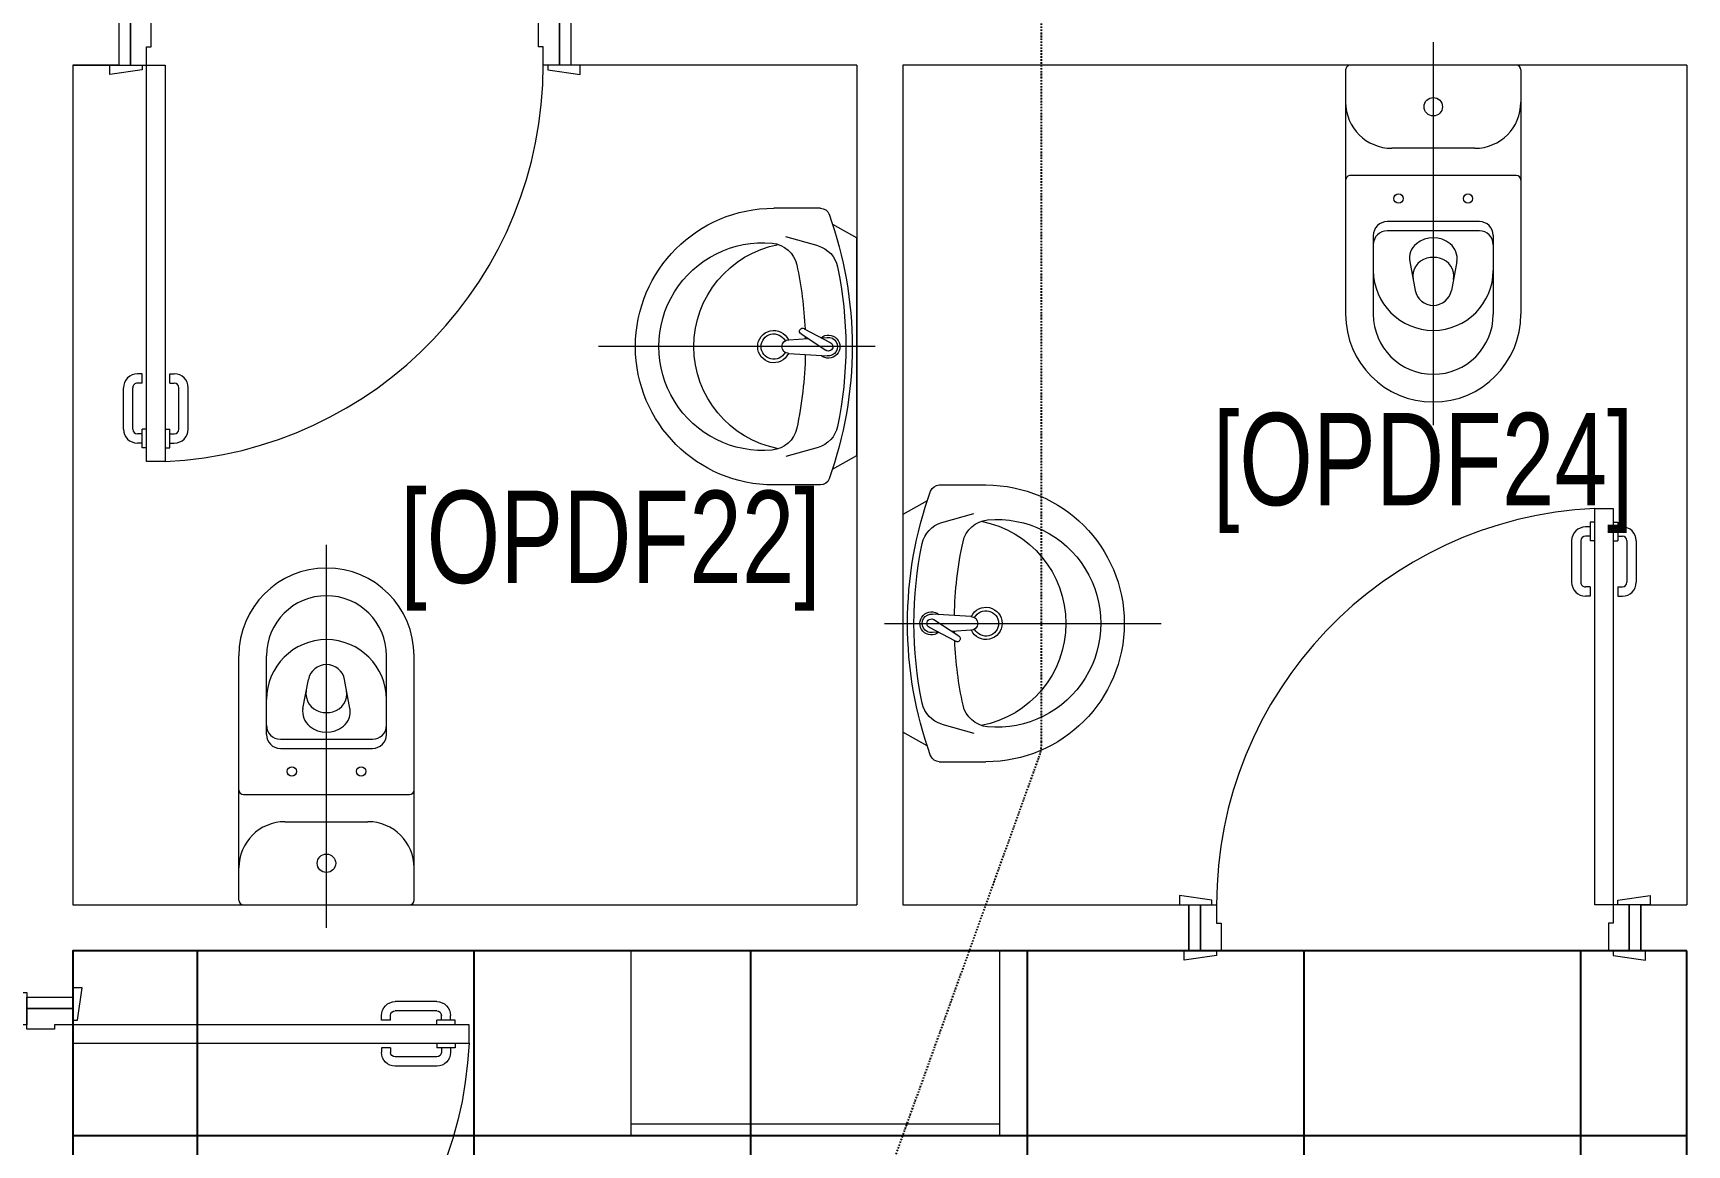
# Model space of a CAD drawing. Extents: x -12260 to 57327, y -29287 to 19916.
# Drawn here: x 25790 to 29376, y -9251 to -6840 of the extents above; entities that cross this region are included whole.
import ezdxf

# ---------------------------------------------------------------- set-up
doc = ezdxf.new("R2010")
doc.units = 0
doc.header["$LTSCALE"] = 0.25
doc.linetypes.add('DASHDOT', pattern=[25.4, 12.7, -6.35, 0, -6.35])
for name, color, linetype, lineweight in [('01-First Floor$0$72_EGR_BASE_TEXT', 252, 'Continuous', 5), ('01-First Floor$0$LOADING', 253, 'Continuous', 5), ('01-First Floor$0$SANIT', 250, 'Continuous', 5), ('01-First Floor$0$Walls', 251, 'Continuous', 5), ('01-First Floor$0$Wooden Joinery', 251, 'Continuous', 5), ('E-LITE-CLNG-CNDT', 6, 'DASHDOT', 35), ('F-ALRM-CLNG-CNDT', 51, 'DASHDOT', 25)]:
    doc.layers.add(name, color=color, linetype=linetype, lineweight=lineweight)
doc.layers.add('01-First Floor$0$FALSE CEILING', color=251, linetype='Continuous')
doc.styles.add('01-First Floor$0$X3G_ENTITY_9F38', font='swisscl.ttf', dxfattribs={"height": 0.2})

# ---------------------------------------------------------------- blocks, each defined once
blk = doc.blocks.new('01-First Floor$0$A$C72370EFE')
at = {"layer": '01-First Floor$0$Wooden Joinery'}
for p, q in [((-0.01, -0.03), (-0.01, -0.07)), ((0, -0.03), (-0.01, -0.03)), ((0.04, -0.03), (0.05, -0.03)), ((0.05, -0.03), (0.05, -0.07)), ((-0.05, -0.07), (-0.05, -0.16)), ((-0.03, -0.07), (-0.03, -0.16)), ((-0.01, -0.04), (-0.02, -0.04)), ((-0.01, -0.06), (-0.02, -0.06)), ((0, -0.07), (-0.01, -0.07)), ((0.04, -0.07), (0.05, -0.07)), ((0.05, -0.04), (0.06, -0.04)), ((0.05, -0.06), (0.06, -0.06)), ((0.07, -0.07), (0.07, -0.16)), ((0.09, -0.07), (0.09, -0.16)), ((-0.01, -0.17), (-0.02, -0.17)), ((-0.01, -0.17), (-0.01, -0.19)), ((0.05, -0.17), (0.06, -0.17)), ((0.05, -0.17), (0.05, -0.19)), ((-0.01, -0.19), (-0.02, -0.19)), ((0.05, -0.19), (0.06, -0.19))]:
    blk.add_line(p, q, dxfattribs=at)
for centre, radius, start, end in [((-0.02, -0.07), 0.03, 90, 180), ((-0.02, -0.07), 0.01, 90, 180), ((0.06, -0.07), 0.03, 0, 90), ((0.06, -0.07), 0.01, 0, 90), ((-0.02, -0.16), 0.03, 180, 270), ((-0.02, -0.16), 0.01, 180, 270), ((0.06, -0.16), 0.01, 270, 0), ((0.06, -0.16), 0.03, 270, 0)]:
    blk.add_arc(centre, radius, start, end, dxfattribs=at)
blk = doc.blocks.new('01-First Floor$0$A$C5DAD61B4')
at = {"layer": '01-First Floor$0$Wooden Joinery'}
for points in [[(80, 959.1), (80, 969.1), (10, 979.1), (10, 959.1)], [(940, 959.1), (940, 969.1), (1010, 979.1), (1010, 959.1)], [(70, 859.1), (70, 849.1), (0, 839.1), (0, 859.1)], [(120, 859.1), (120, 0), (80, 0), (80, 859.1)], [(950, 859.1), (950, 849.1), (1020, 839.1), (1020, 859.1)]]:
    blk.add_lwpolyline(points, close=True, dxfattribs=at)
for points in [[(45, 859.1), (45, 959.1), (20, 959.1), (20, 859.1), (45, 859.1)], [(45, 859.1), (80, 859.1), (80, 899.1), (90, 899.1), (90, 959.1), (45, 959.1), (45, 859.1)], [(975, 859.1), (940, 859.1), (940, 899.1), (930, 899.1), (930, 959.1), (975, 959.1), (975, 859.1)], [(975, 859.1), (975, 959.1), (1000, 959.1), (1000, 859.1), (975, 859.1)]]:
    blk.add_lwpolyline(points, dxfattribs=at)
blk.add_arc((80, 859.1), 860, 272.666, 0, dxfattribs=at)
at = {"layer": '01-First Floor$0$Wooden Joinery', "xscale": 999.9999999998854, "yscale": 999.9999999998854, "zscale": 999.9999999998854, "rotation": 180}
blk.add_blockref('01-First Floor$0$A$C72370EFE', (120, 0), dxfattribs=at)
blk = doc.blocks.new('01-First Floor$0$WC manta')
at = {"layer": '01-First Floor$0$SANIT'}
for p, q in [((-0.13, 0.18), (-0.13, -0.18)), ((-0.12, 0.19), (0.41, 0.19)), ((0.109, 0.18), (0.109, -0.18)), ((0.239, 0.13), (0.41, 0.13)), ((0.05, 0.09), (0.05, -0.09)), ((0.209, 0.1), (0.209, -0.1)), ((0.229, 0.1), (0.229, -0.1)), ((0.2955, 0.051), (0.3581, 0.0393)), ((-0.18, 0), (0.65, 0)), ((0.2955, -0.051), (0.3581, -0.0393)), ((0.239, -0.13), (0.41, -0.13)), ((-0.12, -0.19), (0.41, -0.19))]:
    blk.add_line(p, q, dxfattribs=at)
for centre, radius in [((0.159, 0.0752), 0.01), ((-0.04, 0), 0.02), ((0.159, -0.0753), 0.01)]:
    blk.add_circle(centre, radius, dxfattribs=at)
for centre, radius, start, end in [((-0.12, 0.18), 0.01, 90, 180), ((-0.05, 0.09), 0.1, 0, 90), ((0.119, 0.18), 0.01, 90, 180), ((0.41, 0), 0.19, 270, 90), ((0.239, 0.1), 0.03, 90, 180), ((0.259, 0.1), 0.03, 90, 180), ((0.3147, 0), 0.13, 270, 90), ((0.41, 0), 0.13, 270, 90), ((0.3029, 0), 0.0588, 141.525, 218.475), ((0.2882, 0.0117), 0.04, 79.4289, 141.525), ((0.3271, 0.0044), 0.04, 79.4289, 166.4176), ((0.3507, 0), 0.04, 280.5711, 79.4289), ((0.3454, 0), 0.0588, 166.4176, 193.5824), ((0.3271, -0.0044), 0.04, 193.5824, 280.5711), ((0.2882, -0.0117), 0.04, 218.475, 280.5711), ((-0.05, -0.09), 0.1, 270, 0), ((0.239, -0.1), 0.03, 180, 270), ((0.259, -0.1), 0.03, 180, 270), ((-0.12, -0.18), 0.01, 180, 270), ((0.119, -0.18), 0.01, 180, 270)]:
    blk.add_arc(centre, radius, start, end, dxfattribs=at)
blk = doc.blocks.new('01-First Floor$0$lav-manta 60')
at = {"layer": '01-First Floor$0$SANIT'}
for p, q in [((0, 0.04), (0, -0.56)), ((-0.2658, -0.0529), (-0.2358, 0)), ((-0.2358, 0), (0.2358, 0)), ((0.2658, -0.0529), (0.2358, 0)), ((-0.015, -0.1473), (-0.0199, -0.064)), ((0.0274, -0.121), (-0.0078, -0.0673)), ((0.0389, -0.1142), (0.0087, -0.0575)), ((0.0191, -0.077), (0.0199, -0.064)), ((-0.3, -0.0789), (-0.3, -0.18)), ((-0.2185, -0.0841), (-0.2383, -0.1537)), ((0.015, -0.1473), (0.0174, -0.1057)), ((0.2185, -0.0841), (0.2383, -0.1537)), ((0.3, -0.0789), (0.3, -0.18))]:
    blk.add_line(p, q, dxfattribs=at)
for centre, radius, start, end in [((0, -0.8557), 0.8457, 70.1771, 109.8229), ((0, -0.8696), 0.8457, 78.1914, 101.8086), ((-0.28, -0.0789), 0.02, 109.8229, 180), ((-0.1608, -0.1006), 0.06, 101.8086, 164.0794), ((0, -0.0617), 0.025, 320.7474, 220.368), ((0, -0.0617), 0.02, 353.2671, 186.682), ((0, -0.0617), 0.00966, 25.4127, 215.9577), ((0.1608, -0.1006), 0.06, 15.9206, 78.1914), ((0.28, -0.0789), 0.02, 0, 70.1771), ((-0.1645, -0.189), 0.06, 102.0883, 174.8142), ((0, -0.9572), 0.8457, 91.1572, 102.0883), ((0, -0.9572), 0.8457, 88.5486, 88.844), ((0.0332, -0.1176), 0.00666, 210.6852, 30.6852), ((0, -0.9572), 0.8457, 77.9117, 87.4274), ((0.1645, -0.189), 0.06, 5.1858, 77.9117), ((0, -0.1282), 0.2252, 190.6097, 349.3903), ((0, -0.18), 0.035, 115.3106, 64.6894), ((0, -0.18), 0.0275, 117.1496, 62.8504), ((0, -0.1473), 0.015, 180, 0), ((0, -0.18), 0.3, 180, 0), ((0, -0.2039), 0.2252, 174.8142, 5.1858)]:
    blk.add_arc(centre, radius, start, end, dxfattribs=at)
blk = doc.blocks.new('01-First Floor$0$GF21027-P')
at = {"layer": '01-First Floor$0$LOADING'}
for p, q in [((0.4, 0.4), (-0.4, 0.4)), ((-0.4, 0.4), (-0.4, 0)), ((0.4, 0), (0.4, 0.4)), ((-0.4, 0.025), (0.4, 0.025)), ((-0.4, 0), (0.4, 0))]:
    blk.add_line(p, q, dxfattribs=at)
blk = doc.blocks.new('01-First Floor')
at = {"layer": '01-First Floor$0$FALSE CEILING', "linetype": 'Continuous'}
for p, q in [((26146, -12830), (26146, -8830)), ((26746, -12830), (26746, -8830)), ((27346, -12830), (27346, -8830)), ((27946, -12830), (27946, -8830)), ((28546, -12830), (28546, -8830)), ((29146, -12830), (29146, -8830)), ((25876, -9230), (29376, -9230))]:
    blk.add_line(p, q, dxfattribs=at)
at = {"layer": '01-First Floor$0$FALSE CEILING'}
blk.add_lwpolyline([(29376, -8830), (25876, -8830), (25876, -10710), (25876, -10710), (25876, -12830), (29376, -12830), (29376, -8830)], dxfattribs=at)
at = {"layer": '01-First Floor$0$Walls'}
for p, q in [((25976, -6810), (25976, -6910)), ((26956, -6810), (26956, -6910)), ((25976, -6910), (25876, -6910)), ((25876, -6910), (25876, -8730)), ((25876, -6910), (25976, -6910)), ((27576, -6910), (26956, -6910)), ((27576, -6910), (27576, -8730)), ((29376, -6910), (27676, -6910)), ((27676, -6910), (27676, -8730)), ((29376, -6910), (29376, -8730)), ((25876, -8730), (27576, -8730)), ((27676, -8730), (28296, -8730)), ((28296, -8730), (28296, -8830)), ((28296, -8830), (28296, -8730)), ((29276, -8730), (29276, -8830)), ((29276, -8730), (29376, -8730)), ((29276, -8830), (29276, -8730)), ((25876, -8830), (25876, -8930)), ((25876, -8830), (28296, -8830)), ((29276, -8830), (29376, -8830)), ((29376, -8830), (29376, -12830)), ((25776, -8930), (25876, -8930))]:
    blk.add_line(p, q, dxfattribs=at)
at = {"layer": '01-First Floor$0$LOADING', "color": 1, "xscale": 1000, "yscale": 1000, "zscale": 1000, "rotation": 2.091175133064225e-08}
blk.add_blockref('01-First Floor$0$GF21027-P', (27486, -9230, -0.1), dxfattribs=at)
at = {"layer": '01-First Floor$0$SANIT'}
for name, p, xscale, yscale, zscale, rotation in [('01-First Floor$0$WC manta', (28826, -7040), 999.9999999999995, 999.9999999999995, 999.9999999999995, 270), ('01-First Floor$0$lav-manta 60', (27576, -7520), -1000.000000000223, 1000.000000000223, 1000.000000000223, 270), ('01-First Floor$0$lav-manta 60', (27676, -8120), -1000.000000000223, 1000.000000000223, 1000.000000000223, 90), ('01-First Floor$0$WC manta', (26426, -8600), 999.9999999999995, 999.9999999999995, 999.9999999999995, 90.00000000000001)]:
    blk.add_blockref(name, p, dxfattribs=dict(at, xscale=xscale, yscale=yscale, zscale=zscale, rotation=rotation))
at = {"layer": '01-First Floor$0$Wooden Joinery'}
blk.add_blockref('01-First Floor$0$A$C5DAD61B4', (25956, -7769.1), dxfattribs=at)
at = {"layer": '01-First Floor$0$Wooden Joinery', "rotation": 180}
blk.add_blockref('01-First Floor$0$A$C5DAD61B4', (29296, -7870.9), dxfattribs=at)
at = {"layer": '01-First Floor$0$Wooden Joinery', "xscale": -1, "rotation": 90}
blk.add_blockref('01-First Floor$0$A$C5DAD61B4', (26735.1, -8910), dxfattribs=at)
at = {"layer": '01-First Floor$0$72_EGR_BASE_TEXT', "char_height": 200, "attachment_point": 2, "style": '01-First Floor$0$X3G_ENTITY_9F38'}
for s, insert in [('[OPDF24]', (28804, -7663.8, 0)), ('[OPDF22]', (27041.8, -7832.4, 0))]:
    blk.add_mtext(s, dxfattribs=dict(at, insert=insert))

msp = doc.modelspace()

# ---------------------------------------------------------------- linework, layer by layer
at = {"layer": 'F-ALRM-CLNG-CNDT'}
msp.add_lwpolyline([(27646.7, -10518.6), (27646.7, -9328.8, -0.086601), (27652.6, -9294.9), (27970.8, -8411.1, 0.086601), (27976.7, -8377.2), (27976.7, -4922.8)], format="xyb", dxfattribs=at)

# ---------------------------------------------------------------- block references
at = {"layer": 'E-LITE-CLNG-CNDT'}
msp.add_blockref('01-First Floor', (0, 0), dxfattribs=at)

doc.saveas('drawing.dxf')
